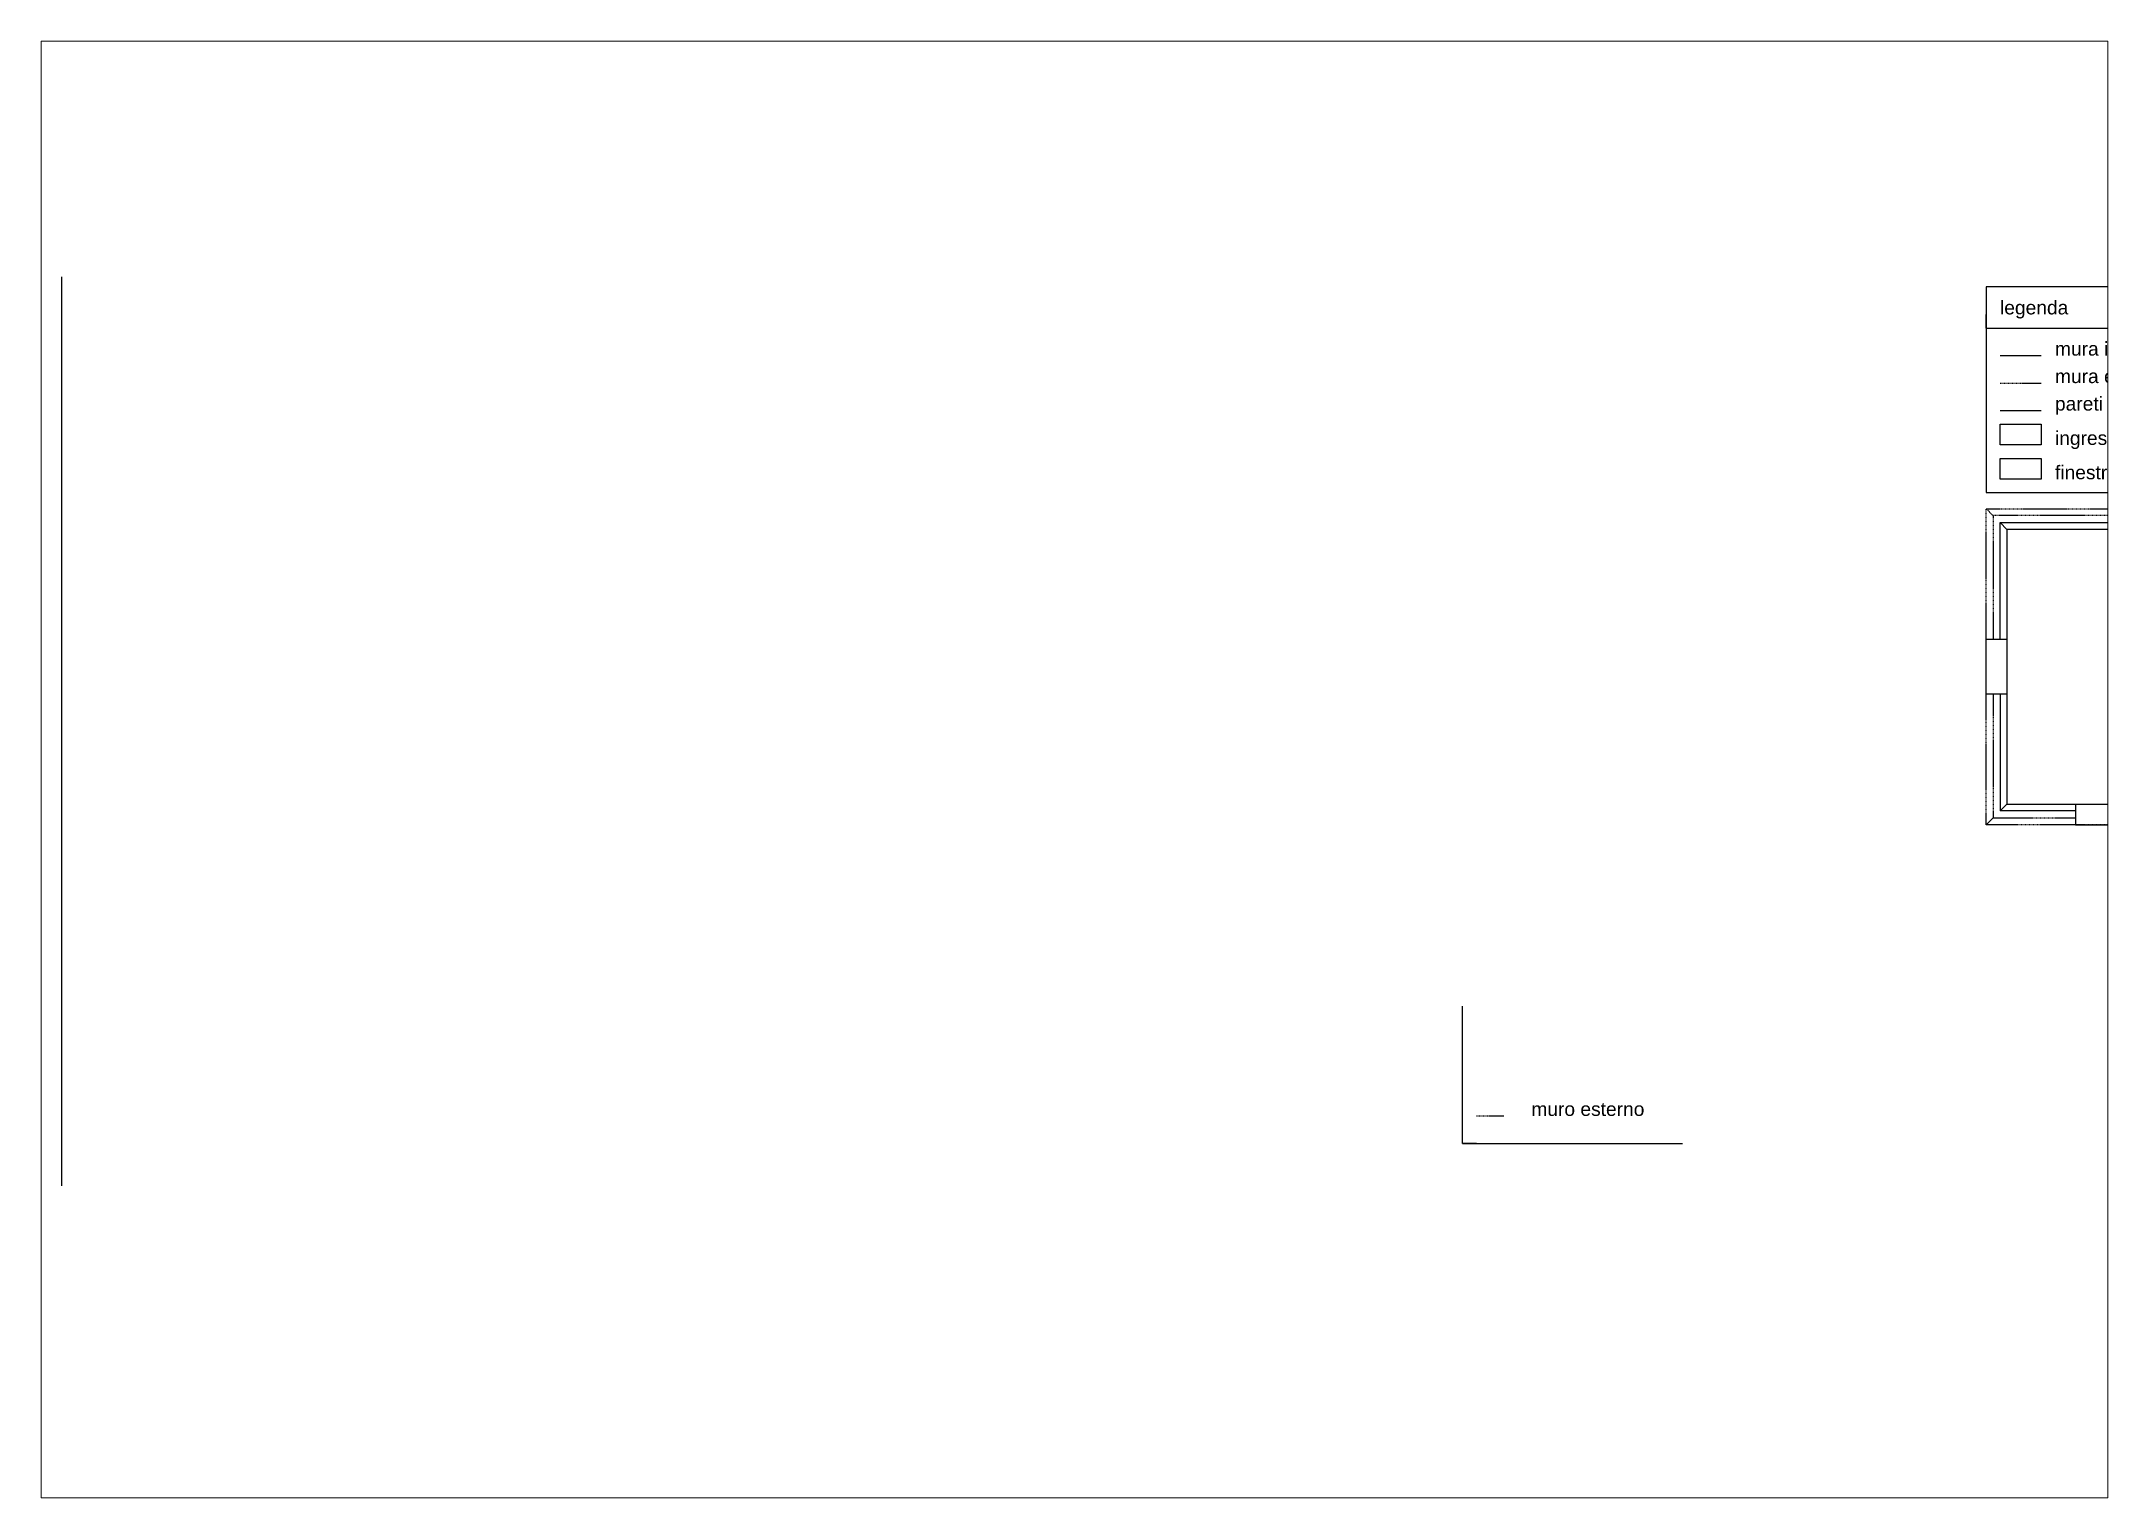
# Paper-space layout 'Layout1' of a CAD drawing. Header units: millimetres. Extents: x -19 to 276, y -6 to 201.
# The model-space entities are those that its viewports show. They can reach past a viewport. Long polylines and large blocks are cut down to what shows.
import ezdxf

# ---------------------------------------------------------------- set-up
doc = ezdxf.new("R2010")
doc.units = ezdxf.units.MM
doc.linetypes.add('DASHED2', pattern=[0.375, 0.25, -0.125])
doc.styles.get("Standard").update_dxf_attribs({"font": 'arial.ttf'})

msp = doc.modelspace()

# ---------------------------------------------------------------- linework, layer by layer
for p, q in [((147.54, 325.32), (147.54, 259.14)), ((287.62, 324.59), (287.62, 321.59)), ((301.62, 324.59), (287.62, 324.59)), ((287.62, 321.59), (287.62, 322.59)), ((287.62, 321.59), (301.62, 321.59)), ((287.62, 321.59), (287.62, 309.62)), ((288.62, 315.59), (291.62, 315.59)), ((287.62, 309.62), (301.62, 309.62)), ((289.12, 306.94), (289.12, 286.94)), ((309.12, 306.94), (289.12, 306.94)), ((288.12, 285.94), (287.62, 285.44)), ((289.12, 286.44), (288.62, 286.44)), ((289.12, 286.94), (309.12, 286.94)), ((249.51, 262.24), (249.51, 272.24)), ((250.51, 262.24), (249.51, 262.24)), ((249.51, 262.24), (265.51, 262.24))]:
    msp.add_line(p, q)
at = {"color": 2}
for p, q in [((288.62, 319.59), (291.62, 319.59)), ((288.62, 307.44), (309.62, 307.44)), ((288.62, 298.94), (288.62, 307.44)), ((288.62, 307.44), (289.12, 306.94)), ((288.62, 294.94), (288.62, 286.44)), ((289.12, 286.94), (288.62, 286.44)), ((294.12, 286.44), (289.12, 286.44))]:
    msp.add_line(p, q, dxfattribs=at)
at = {"linetype": 'DASHED2'}
for p, q in [((288.62, 317.59), (291.62, 317.59)), ((287.62, 285.44), (287.62, 308.44)), ((287.62, 308.44), (309.12, 308.44)), ((288.12, 307.94), (287.62, 308.44)), ((288.62, 307.94), (288.12, 307.94)), ((288.12, 307.94), (288.12, 298.94)), ((289.12, 307.94), (288.62, 307.94)), ((309.12, 307.94), (289.12, 307.94)), ((288.12, 294.94), (288.12, 285.94)), ((288.12, 285.94), (294.12, 285.94)), ((310.62, 285.44), (287.62, 285.44)), ((250.51, 264.24), (252.51, 264.24))]:
    msp.add_line(p, q, dxfattribs=at)
at = {"color": 1}
for p, q in [((288.62, 314.59), (291.62, 314.59)), ((288.62, 313.09), (288.62, 314.59)), ((291.62, 314.59), (291.62, 313.09)), ((291.62, 313.09), (288.62, 313.09)), ((294.12, 286.94), (294.12, 285.44)), ((294.12, 286.94), (304.12, 286.94)), ((294.12, 285.44), (304.12, 285.44))]:
    msp.add_line(p, q, dxfattribs=at)
at = {"color": 4}
for p, q in [((288.62, 312.09), (291.62, 312.09)), ((288.62, 310.59), (288.62, 312.09)), ((291.62, 312.09), (291.62, 310.59)), ((291.62, 310.59), (288.62, 310.59)), ((287.62, 294.94), (287.62, 298.94)), ((287.62, 298.94), (289.12, 298.94)), ((289.12, 298.94), (289.12, 294.94)), ((289.12, 294.94), (287.62, 294.94))]:
    msp.add_line(p, q, dxfattribs=at)
at = {"color": 1, "linetype": 'DASHED2'}
msp.add_line((294.12, 286.94), (304.12, 286.94), dxfattribs=at)

# ---------------------------------------------------------------- texts
for s, p in [('legenda', (288.62, 322.59)), ('pareti interne', (292.62, 315.59)), ('muro esterno', (254.51, 264.24))]:
    msp.add_text(s, height=1).set_placement(p)
at = {"color": 2}
msp.add_text('mura interne', height=1, dxfattribs=at).set_placement((292.62, 319.59))
at = {"linetype": 'DASHED2'}
msp.add_text('mura esterne', height=1, dxfattribs=at).set_placement((292.62, 317.59))
at = {"color": 1}
msp.add_text('ingressi', height=1, dxfattribs=at).set_placement((292.62, 313.09))
at = {"color": 4}
msp.add_text('finestre', height=1, dxfattribs=at).set_placement((292.62, 310.59))

psp = doc.layouts.get("Layout1")

# ---------------------------------------------------------------- viewports
at = {"layer": '0'}
psp.add_viewport(center=(128.5, 97.5), size=(294.9, 207.9), view_center_point=(221.26, 289.46), view_height=106.0246, dxfattribs=at)

doc.saveas('drawing.dxf')
